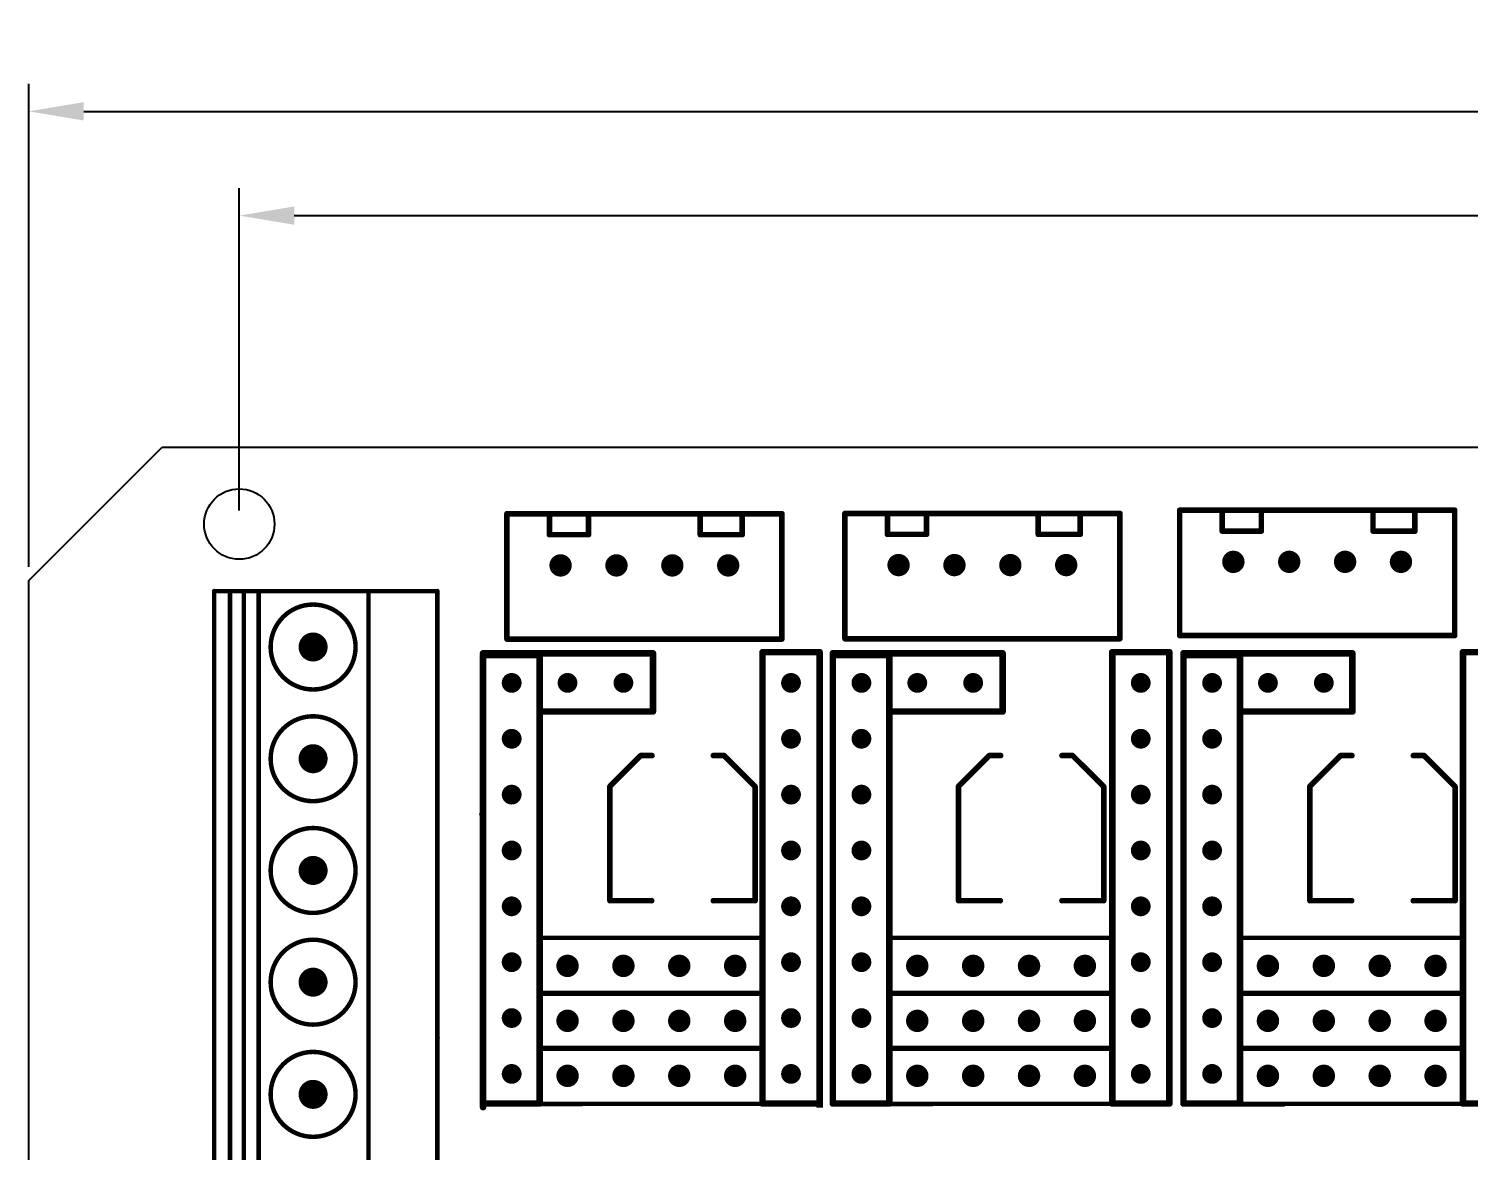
# Model space of a CAD drawing. Header units: millimetres. Extents: x 11 to 186, y 22 to 124.
# Drawn here: x 11.3 to 76.7, y 73.4 to 124.4 of the extents above; entities that cross this region are included whole.
import ezdxf

# ---------------------------------------------------------------- set-up
doc = ezdxf.new("R2010")
doc.units = ezdxf.units.MM
for name, color, linetype in [('KeepOutLayer', 6, 'Continuous'), ('PadHoleLayer', 156, 'Continuous'), ('TopOverlay', 2, 'Continuous')]:
    doc.layers.add(name, color=color, linetype=linetype)
doc.styles.get("Standard").update_dxf_attribs({"font": 'romans.shx'})
doc.dimstyles.new('ISO-25', dxfattribs={"dimtxt": 2.5, "dimasz": 2.5, "dimexe": 1.25, "dimexo": 0.625, "dimtad": 1, "dimtoh": 1, "dimtxsty": 'Standard', "dimcen": 2.5, "dimadec": 0, "dimazin": 0, "dimtfac": 1, "dimtmove": 0, "dimatfit": 3, "dimfxl": 1, "dimarcsym": 0})

# ---------------------------------------------------------------- blocks, each defined once
blk = doc.blocks.new('*D263')
at = {"color": 0, "lineweight": -2}
for p, q in [((20.85, 102.544), (20.85, 117.196)), ((163.124, 102.544), (163.124, 117.196)), ((23.35, 115.946), (160.624, 115.946))]:
    blk.add_line(p, q, dxfattribs=at)
at = {"color": 0}
for points in [[(23.35, 116.362), (23.35, 115.529), (20.85, 115.946)], [(160.624, 116.362), (160.624, 115.529), (163.124, 115.946)]]:
    blk.add_solid(points, dxfattribs=at)
at = {"layer": 'Defpoints', "color": 0}
for p in [(163.124, 115.946), (20.85, 101.919), (163.124, 101.919)]:
    blk.add_point(p, dxfattribs=at)
at = {"color": 0, "insert": (91.987, 118.059), "char_height": 2.5, "attachment_point": 5}
blk.add_mtext('142,27', dxfattribs=at)
blk = doc.blocks.new('*D266')
at = {"color": 0, "lineweight": -2}
for p, q in [((11.28, 99.974), (11.28, 121.937)), ((166.624, 106.044), (166.624, 121.937)), ((13.78, 120.687), (164.124, 120.687))]:
    blk.add_line(p, q, dxfattribs=at)
at = {"color": 0}
for points in [[(13.78, 121.104), (13.78, 120.27), (11.28, 120.687)], [(164.124, 121.104), (164.124, 120.27), (166.624, 120.687)]]:
    blk.add_solid(points, dxfattribs=at)
at = {"layer": 'Defpoints', "color": 0}
for p in [(166.624, 120.687), (166.624, 105.419), (11.28, 99.349)]:
    blk.add_point(p, dxfattribs=at)
at = {"color": 0, "insert": (88.952, 122.8), "char_height": 2.5, "attachment_point": 5}
blk.add_mtext('155,34', dxfattribs=at)

msp = doc.modelspace()

# ---------------------------------------------------------------- linework, layer by layer
at = {"layer": 'KeepOutLayer'}
for p, q in [((11.28, 99.349), (17.351, 105.419)), ((17.351, 105.419), (166.624, 105.419)), ((11.28, 35.044), (11.28, 99.349))]:
    msp.add_line(p, q, dxfattribs=at)
at = {"layer": 'KeepOutLayer', "color": 6}
msp.add_circle((20.85, 101.919), 1.6, dxfattribs=at)
at = {"layer": 'PadHoleLayer'}
for points, const_width in [([(35.204, 100.04, 1), (35.712, 100.04, 1)], 0.508), ([(37.744, 100.04, 1), (38.252, 100.04, 1)], 0.508), ([(40.284, 100.04, 1), (40.792, 100.04, 1)], 0.508), ([(42.824, 100.04, 1), (43.332, 100.04, 1)], 0.508), ([(50.571, 100.055, 1), (51.079, 100.055, 1)], 0.508), ([(53.111, 100.055, 1), (53.619, 100.055, 1)], 0.508), ([(55.651, 100.055, 1), (56.159, 100.055, 1)], 0.508), ([(58.191, 100.055, 1), (58.699, 100.055, 1)], 0.508), ([(65.791, 100.202, 1), (66.299, 100.202, 1)], 0.508), ([(68.331, 100.202, 1), (68.839, 100.202, 1)], 0.508), ([(70.871, 100.202, 1), (71.379, 100.202, 1)], 0.508), ([(73.411, 100.202, 1), (73.919, 100.202, 1)], 0.508), ([(24.206, 96.66, 1), (24.206, 96, 1)], 0.66), ([(33.234, 94.923, 1), (33.234, 94.473, 1)], 0.45), ([(35.774, 94.923, 1), (35.774, 94.473, 1)], 0.45), ([(38.314, 94.923, 1), (38.314, 94.473, 1)], 0.45), ([(45.934, 94.923, 1), (45.934, 94.473, 1)], 0.45), ([(49.135, 94.923, 1), (49.135, 94.473, 1)], 0.45), ([(51.675, 94.923, 1), (51.675, 94.473, 1)], 0.45), ([(54.215, 94.923, 1), (54.215, 94.473, 1)], 0.45), ([(61.835, 94.923, 1), (61.835, 94.473, 1)], 0.45), ([(65.078, 94.923, 1), (65.078, 94.473, 1)], 0.45), ([(67.618, 94.923, 1), (67.618, 94.473, 1)], 0.45), ([(70.158, 94.923, 1), (70.158, 94.473, 1)], 0.45), ([(33.234, 92.383, 1), (33.234, 91.933, 1)], 0.45), ([(45.934, 92.383, 1), (45.934, 91.933, 1)], 0.45), ([(49.135, 92.383, 1), (49.135, 91.933, 1)], 0.45), ([(61.835, 92.383, 1), (61.835, 91.933, 1)], 0.45), ([(65.078, 92.383, 1), (65.078, 91.933, 1)], 0.45), ([(24.206, 91.58, 1), (24.206, 90.92, 1)], 0.66), ([(33.234, 89.843, 1), (33.234, 89.393, 1)], 0.45), ([(45.934, 89.843, 1), (45.934, 89.393, 1)], 0.45), ([(49.135, 89.843, 1), (49.135, 89.393, 1)], 0.45), ([(61.835, 89.843, 1), (61.835, 89.393, 1)], 0.45), ([(65.078, 89.843, 1), (65.078, 89.393, 1)], 0.45), ([(33.234, 87.303, 1), (33.234, 86.853, 1)], 0.45), ([(45.934, 87.303, 1), (45.934, 86.853, 1)], 0.45), ([(49.135, 87.303, 1), (49.135, 86.853, 1)], 0.45), ([(61.835, 87.303, 1), (61.835, 86.853, 1)], 0.45), ([(65.078, 87.303, 1), (65.078, 86.853, 1)], 0.45), ([(24.206, 86.5, 1), (24.206, 85.84, 1)], 0.66), ([(33.234, 84.763, 1), (33.234, 84.313, 1)], 0.45), ([(45.934, 84.763, 1), (45.934, 84.313, 1)], 0.45), ([(49.135, 84.763, 1), (49.135, 84.313, 1)], 0.45), ([(61.835, 84.763, 1), (61.835, 84.313, 1)], 0.45), ([(65.078, 84.763, 1), (65.078, 84.313, 1)], 0.45), ([(33.234, 82.223, 1), (33.234, 81.773, 1)], 0.45), ([(36.029, 81.831, 1), (35.519, 81.831, 1)], 0.51), ([(38.569, 81.831, 1), (38.059, 81.831, 1)], 0.51), ([(41.109, 81.831, 1), (40.599, 81.831, 1)], 0.51), ([(43.649, 81.831, 1), (43.139, 81.831, 1)], 0.51), ([(45.934, 82.223, 1), (45.934, 81.773, 1)], 0.45), ([(49.135, 82.223, 1), (49.135, 81.773, 1)], 0.45), ([(51.93, 81.831, 1), (51.42, 81.831, 1)], 0.51), ([(54.47, 81.831, 1), (53.96, 81.831, 1)], 0.51), ([(57.01, 81.831, 1), (56.5, 81.831, 1)], 0.51), ([(59.55, 81.831, 1), (59.04, 81.831, 1)], 0.51), ([(61.835, 82.223, 1), (61.835, 81.773, 1)], 0.45), ([(65.078, 82.223, 1), (65.078, 81.773, 1)], 0.45), ([(67.873, 81.831, 1), (67.363, 81.831, 1)], 0.51), ([(70.413, 81.831, 1), (69.903, 81.831, 1)], 0.51), ([(72.953, 81.831, 1), (72.443, 81.831, 1)], 0.51), ([(75.493, 81.831, 1), (74.983, 81.831, 1)], 0.51), ([(24.206, 81.42, 1), (24.206, 80.76, 1)], 0.66), ([(33.234, 79.683, 1), (33.234, 79.233, 1)], 0.45), ([(36.029, 79.331, 1), (35.519, 79.331, 1)], 0.51), ([(38.569, 79.331, 1), (38.059, 79.331, 1)], 0.51), ([(41.109, 79.331, 1), (40.599, 79.331, 1)], 0.51), ([(43.649, 79.331, 1), (43.139, 79.331, 1)], 0.51), ([(45.934, 79.683, 1), (45.934, 79.233, 1)], 0.45), ([(49.135, 79.683, 1), (49.135, 79.233, 1)], 0.45), ([(51.93, 79.331, 1), (51.42, 79.331, 1)], 0.51), ([(54.47, 79.331, 1), (53.96, 79.331, 1)], 0.51), ([(57.01, 79.331, 1), (56.5, 79.331, 1)], 0.51), ([(59.55, 79.331, 1), (59.04, 79.331, 1)], 0.51), ([(61.835, 79.683, 1), (61.835, 79.233, 1)], 0.45), ([(65.078, 79.683, 1), (65.078, 79.233, 1)], 0.45), ([(67.873, 79.331, 1), (67.363, 79.331, 1)], 0.51), ([(70.413, 79.331, 1), (69.903, 79.331, 1)], 0.51), ([(72.953, 79.331, 1), (72.443, 79.331, 1)], 0.51), ([(75.493, 79.331, 1), (74.983, 79.331, 1)], 0.51), ([(33.234, 77.143, 1), (33.234, 76.693, 1)], 0.45), ([(36.029, 76.831, 1), (35.519, 76.831, 1)], 0.51), ([(38.569, 76.831, 1), (38.059, 76.831, 1)], 0.51), ([(41.109, 76.831, 1), (40.599, 76.831, 1)], 0.51), ([(43.649, 76.831, 1), (43.139, 76.831, 1)], 0.51), ([(45.934, 77.143, 1), (45.934, 76.693, 1)], 0.45), ([(49.135, 77.143, 1), (49.135, 76.693, 1)], 0.45), ([(51.93, 76.831, 1), (51.42, 76.831, 1)], 0.51), ([(54.47, 76.831, 1), (53.96, 76.831, 1)], 0.51), ([(57.01, 76.831, 1), (56.5, 76.831, 1)], 0.51), ([(59.55, 76.831, 1), (59.04, 76.831, 1)], 0.51), ([(61.835, 77.143, 1), (61.835, 76.693, 1)], 0.45), ([(65.078, 77.143, 1), (65.078, 76.693, 1)], 0.45), ([(67.873, 76.831, 1), (67.363, 76.831, 1)], 0.51), ([(70.413, 76.831, 1), (69.903, 76.831, 1)], 0.51), ([(72.953, 76.831, 1), (72.443, 76.831, 1)], 0.51), ([(75.493, 76.831, 1), (74.983, 76.831, 1)], 0.51), ([(24.206, 76.319, 1), (24.206, 75.658, 1)], 0.66)]:
    msp.add_lwpolyline(points, format="xyb", close=True, dxfattribs=dict(at, const_width=const_width))
at = {"layer": 'TopOverlay'}
for points, const_width in [([(33.018, 96.69), (33.018, 102.39)], 0.254), ([(33.018, 102.39), (45.518, 102.39)], 0.254), ([(34.95, 101.437), (34.95, 102.39)], 0.254), ([(36.728, 101.437), (36.728, 102.326)], 0.254), ([(41.808, 101.437), (41.808, 102.326)], 0.254), ([(43.713, 101.437), (43.713, 102.39)], 0.254), ([(45.518, 96.69), (45.518, 102.39)], 0.254), ([(48.385, 102.405), (60.885, 102.405)], 0.254), ([(48.385, 96.705), (48.385, 102.405)], 0.254), ([(50.317, 101.452), (50.317, 102.405)], 0.254), ([(52.095, 101.452), (52.095, 102.341)], 0.254), ([(57.175, 101.452), (57.175, 102.341)], 0.254), ([(59.08, 101.452), (59.08, 102.405)], 0.254), ([(60.885, 96.705), (60.885, 102.405)], 0.254), ([(63.605, 96.852), (63.605, 102.552)], 0.254), ([(63.605, 102.552), (76.105, 102.552)], 0.254), ([(65.537, 101.599), (65.537, 102.552)], 0.254), ([(67.315, 101.599), (67.315, 102.488)], 0.254), ([(72.395, 101.599), (72.395, 102.488)], 0.254), ([(74.3, 101.599), (74.3, 102.552)], 0.254), ([(76.105, 96.852), (76.105, 102.552)], 0.254), ([(34.95, 101.437), (36.728, 101.437)], 0.254), ([(41.808, 101.437), (43.713, 101.437)], 0.254), ([(50.317, 101.452), (52.095, 101.452)], 0.254), ([(57.175, 101.452), (59.08, 101.452)], 0.254), ([(65.537, 101.599), (67.315, 101.599)], 0.254), ([(72.395, 101.599), (74.3, 101.599)], 0.254), ([(19.706, 58.209), (19.706, 98.87)], 0.203), ([(19.706, 98.87), (20.854, 98.87)], 0.203), ([(20.431, 58.209), (20.431, 98.87)], 0.203), ([(20.879, 98.87), (21.733, 98.87)], 0.203), ([(21.053, 58.209), (21.053, 98.87)], 0.203), ([(21.733, 98.87), (26.721, 98.87)], 0.203), ([(21.733, 58.209), (21.733, 98.87)], 0.203), ([(26.721, 98.87), (29.856, 98.87)], 0.203), ([(26.721, 58.209), (26.721, 98.87)], 0.203), ([(29.856, 37.896), (29.856, 98.87)], 0.203), ([(63.605, 96.852), (66.363, 96.852)], 0.254), ([(66.363, 96.852), (73.361, 96.852)], 0.254), ([(73.361, 96.852), (76.105, 96.852)], 0.254), ([(33.018, 96.69), (35.776, 96.69)], 0.254), ([(35.776, 96.69), (42.773, 96.69)], 0.254), ([(42.773, 96.69), (45.518, 96.69)], 0.254), ([(44.639, 75.572), (44.639, 96.095)], 0.3), ([(44.639, 96.095), (47.234, 96.095)], 0.3), ([(47.234, 75.387), (47.234, 96.095)], 0.3), ([(48.385, 96.705), (51.143, 96.705)], 0.254), ([(51.143, 96.705), (58.14, 96.705)], 0.254), ([(58.14, 96.705), (60.885, 96.705)], 0.254), ([(60.539, 96.095), (63.135, 96.095)], 0.3), ([(60.539, 75.572), (60.539, 96.095)], 0.3), ([(63.135, 75.572), (63.135, 96.095)], 0.3), ([(76.482, 96.095), (79.078, 96.095)], 0.3), ([(76.482, 75.572), (76.482, 96.095)], 0.3), ([(31.934, 96.044), (39.655, 96.044)], 0.3), ([(31.934, 75.407), (31.934, 95.968)], 0.3), ([(31.934, 95.968), (34.504, 95.968)], 0.3), ([(34.504, 75.572), (34.504, 95.968)], 0.3), ([(39.655, 93.398), (39.655, 96.044)], 0.3), ([(47.835, 96.044), (55.555, 96.044)], 0.3), ([(47.835, 75.572), (47.835, 95.968)], 0.3), ([(47.835, 95.968), (50.405, 95.968)], 0.3), ([(50.405, 75.572), (50.405, 95.968)], 0.3), ([(55.555, 93.398), (55.555, 96.044)], 0.3), ([(63.778, 96.044), (71.456, 96.044)], 0.3), ([(63.778, 75.572), (63.778, 95.968)], 0.3), ([(63.778, 95.968), (66.348, 95.968)], 0.3), ([(66.348, 75.572), (66.348, 95.968)], 0.3), ([(71.456, 93.398), (71.456, 96.044)], 0.3), ([(34.631, 93.398), (39.655, 93.398)], 0.3), ([(50.532, 93.398), (55.555, 93.398)], 0.3), ([(66.475, 93.398), (71.456, 93.398)], 0.3), ([(37.701, 89.994), (39.101, 91.394)], 0.254), ([(39.115, 91.394), (39.615, 91.394)], 0.254), ([(42.401, 91.394), (42.887, 91.394)], 0.254), ([(42.887, 91.394), (44.301, 89.98)], 0.254), ([(53.551, 89.994), (54.951, 91.394)], 0.254), ([(54.965, 91.394), (55.465, 91.394)], 0.254), ([(58.251, 91.394), (58.736, 91.394)], 0.254), ([(58.736, 91.394), (60.151, 89.98)], 0.254), ([(69.525, 89.994), (70.925, 91.394)], 0.254), ([(70.939, 91.394), (71.439, 91.394)], 0.254), ([(74.225, 91.394), (74.711, 91.394)], 0.254), ([(74.711, 91.394), (76.125, 89.98)], 0.254), ([(37.701, 84.794), (37.701, 89.994)], 0.254), ([(44.301, 84.794), (44.301, 89.98)], 0.254), ([(53.551, 84.794), (53.551, 89.994)], 0.254), ([(60.151, 84.794), (60.151, 89.98)], 0.254), ([(69.525, 84.794), (69.525, 89.994)], 0.254), ([(76.125, 84.794), (76.125, 89.98)], 0.254), ([(37.701, 84.794), (39.601, 84.794)], 0.254), ([(42.401, 84.794), (44.301, 84.794)], 0.254), ([(53.551, 84.794), (55.451, 84.794)], 0.254), ([(58.251, 84.794), (60.151, 84.794)], 0.254), ([(69.525, 84.794), (71.425, 84.794)], 0.254), ([(74.225, 84.794), (76.125, 84.794)], 0.254), ([(34.504, 83.101), (44.664, 83.101)], 0.2), ([(34.504, 80.561), (34.504, 83.101)], 0.2), ([(44.664, 80.561), (44.664, 83.101)], 0.2), ([(50.405, 80.561), (50.405, 83.101)], 0.2), ([(50.405, 83.101), (60.565, 83.101)], 0.2), ([(60.565, 80.561), (60.565, 83.101)], 0.2), ([(66.348, 83.101), (76.508, 83.101)], 0.2), ([(66.348, 80.561), (66.348, 83.101)], 0.2), ([(76.508, 80.561), (76.508, 83.101)], 0.2), ([(34.504, 80.601), (44.664, 80.601)], 0.2), ([(34.504, 78.061), (34.504, 80.601)], 0.2), ([(34.504, 80.561), (44.664, 80.561)], 0.2), ([(44.664, 80.601), (44.664, 78.061)], 0.2), ([(50.405, 78.061), (50.405, 80.601)], 0.2), ([(50.405, 80.601), (60.565, 80.601)], 0.2), ([(50.405, 80.561), (60.565, 80.561)], 0.2), ([(60.565, 78.061), (60.565, 80.601)], 0.2), ([(66.348, 80.601), (76.508, 80.601)], 0.2), ([(66.348, 78.061), (66.348, 80.601)], 0.2), ([(66.348, 80.561), (76.508, 80.561)], 0.2), ([(76.508, 78.061), (76.508, 80.601)], 0.2), ([(34.504, 78.101), (44.664, 78.101)], 0.2), ([(34.504, 75.561), (34.504, 78.101)], 0.2), ([(34.504, 78.061), (44.664, 78.061)], 0.2), ([(44.664, 75.561), (44.664, 78.101)], 0.2), ([(50.405, 75.561), (50.405, 78.101)], 0.2), ([(50.405, 78.101), (60.565, 78.101)], 0.2), ([(50.405, 78.061), (60.565, 78.061)], 0.2), ([(60.565, 75.561), (60.565, 78.101)], 0.2), ([(66.348, 78.101), (76.508, 78.101)], 0.2), ([(66.348, 75.561), (66.348, 78.101)], 0.2), ([(66.348, 78.061), (76.508, 78.061)], 0.2), ([(76.508, 75.561), (76.508, 78.101)], 0.2), ([(31.934, 75.572), (34.504, 75.572)], 0.3), ([(34.504, 75.561), (44.664, 75.561)], 0.2), ([(34.504, 75.506), (36.434, 75.506)], 0.127), ([(44.634, 75.572), (47.234, 75.572)], 0.3), ([(47.835, 75.572), (50.405, 75.572)], 0.3), ([(50.405, 75.561), (60.565, 75.561)], 0.2), ([(50.422, 75.506), (52.352, 75.506)], 0.127), ([(60.535, 75.572), (63.105, 75.572)], 0.3), ([(63.778, 75.572), (66.348, 75.572)], 0.3), ([(66.348, 75.561), (76.508, 75.561)], 0.2), ([(66.414, 75.486), (68.344, 75.486)], 0.127), ([(76.478, 75.572), (79.048, 75.572)], 0.3)]:
    msp.add_lwpolyline(points, dxfattribs=dict(at, const_width=const_width))
for points, const_width in [([(32.955, 102.39, 1), (33.082, 102.39, 1)], 0.127), ([(32.955, 102.39, 1), (33.082, 102.39, 1)], 0.127), ([(34.887, 102.39, 1), (35.014, 102.39, 1)], 0.127), ([(36.665, 102.326, 1), (36.792, 102.326, 1)], 0.127), ([(41.745, 102.326, 1), (41.872, 102.326, 1)], 0.127), ([(43.65, 102.39, 1), (43.777, 102.39, 1)], 0.127), ([(45.455, 102.39, 1), (45.582, 102.39, 1)], 0.127), ([(45.455, 102.39, 1), (45.582, 102.39, 1)], 0.127), ([(48.322, 102.405, 1), (48.449, 102.405, 1)], 0.127), ([(48.322, 102.405, 1), (48.449, 102.405, 1)], 0.127), ([(50.254, 102.405, 1), (50.381, 102.405, 1)], 0.127), ([(52.032, 102.341, 1), (52.159, 102.341, 1)], 0.127), ([(57.112, 102.341, 1), (57.239, 102.341, 1)], 0.127), ([(59.017, 102.405, 1), (59.144, 102.405, 1)], 0.127), ([(60.822, 102.405, 1), (60.949, 102.405, 1)], 0.127), ([(60.822, 102.405, 1), (60.949, 102.405, 1)], 0.127), ([(63.542, 102.552, 1), (63.669, 102.552, 1)], 0.127), ([(63.542, 102.552, 1), (63.669, 102.552, 1)], 0.127), ([(65.474, 102.552, 1), (65.601, 102.552, 1)], 0.127), ([(67.252, 102.488, 1), (67.379, 102.488, 1)], 0.127), ([(72.332, 102.488, 1), (72.459, 102.488, 1)], 0.127), ([(74.237, 102.552, 1), (74.364, 102.552, 1)], 0.127), ([(76.042, 102.552, 1), (76.169, 102.552, 1)], 0.127), ([(76.042, 102.552, 1), (76.169, 102.552, 1)], 0.127), ([(34.887, 101.437, 1), (35.014, 101.437, 1)], 0.127), ([(34.887, 101.437, 1), (35.014, 101.437, 1)], 0.127), ([(36.665, 101.437, 1), (36.792, 101.437, 1)], 0.127), ([(36.665, 101.437, 1), (36.792, 101.437, 1)], 0.127), ([(41.745, 101.437, 1), (41.872, 101.437, 1)], 0.127), ([(41.745, 101.437, 1), (41.872, 101.437, 1)], 0.127), ([(43.65, 101.437, 1), (43.777, 101.437, 1)], 0.127), ([(43.65, 101.437, 1), (43.777, 101.437, 1)], 0.127), ([(50.254, 101.452, 1), (50.381, 101.452, 1)], 0.127), ([(50.254, 101.452, 1), (50.381, 101.452, 1)], 0.127), ([(52.032, 101.452, 1), (52.159, 101.452, 1)], 0.127), ([(52.032, 101.452, 1), (52.159, 101.452, 1)], 0.127), ([(57.112, 101.452, 1), (57.239, 101.452, 1)], 0.127), ([(57.112, 101.452, 1), (57.239, 101.452, 1)], 0.127), ([(59.017, 101.452, 1), (59.144, 101.452, 1)], 0.127), ([(59.017, 101.452, 1), (59.144, 101.452, 1)], 0.127), ([(65.474, 101.599, 1), (65.601, 101.599, 1)], 0.127), ([(65.474, 101.599, 1), (65.601, 101.599, 1)], 0.127), ([(67.252, 101.599, 1), (67.379, 101.599, 1)], 0.127), ([(67.252, 101.599, 1), (67.379, 101.599, 1)], 0.127), ([(72.332, 101.599, 1), (72.459, 101.599, 1)], 0.127), ([(72.332, 101.599, 1), (72.459, 101.599, 1)], 0.127), ([(74.237, 101.599, 1), (74.364, 101.599, 1)], 0.127), ([(74.237, 101.599, 1), (74.364, 101.599, 1)], 0.127), ([(19.706, 98.921, 1), (19.706, 98.819, 1)], 0.102), ([(19.706, 98.921, 1), (19.706, 98.819, 1)], 0.102), ([(20.431, 98.921, 1), (20.431, 98.819, 1)], 0.102), ([(20.854, 98.921, 1), (20.854, 98.819, 1)], 0.102), ([(20.879, 98.921, 1), (20.879, 98.819, 1)], 0.102), ([(21.053, 98.921, 1), (21.053, 98.819, 1)], 0.102), ([(21.733, 98.921, 1), (21.733, 98.819, 1)], 0.102), ([(21.733, 98.921, 1), (21.733, 98.819, 1)], 0.102), ([(21.733, 98.921, 1), (21.733, 98.819, 1)], 0.102), ([(26.721, 98.921, 1), (26.721, 98.819, 1)], 0.102), ([(26.721, 98.921, 1), (26.721, 98.819, 1)], 0.102), ([(26.721, 98.921, 1), (26.721, 98.819, 1)], 0.102), ([(29.856, 98.921, 1), (29.856, 98.819, 1)], 0.102), ([(29.856, 98.921, 1), (29.856, 98.819, 1)], 0.102), ([(24.206, 94.399, 1), (24.206, 98.26, 1)], 0.203), ([(24.206, 98.311, 1), (24.206, 98.209, 1)], 0.102), ([(63.542, 96.852, 1), (63.669, 96.852, 1)], 0.127), ([(63.542, 96.852, 1), (63.669, 96.852, 1)], 0.127), ([(66.299, 96.852, 1), (66.426, 96.852, 1)], 0.127), ([(66.299, 96.852, 1), (66.426, 96.852, 1)], 0.127), ([(73.297, 96.852, 1), (73.424, 96.852, 1)], 0.127), ([(73.297, 96.852, 1), (73.424, 96.852, 1)], 0.127), ([(76.042, 96.852, 1), (76.169, 96.852, 1)], 0.127), ([(76.042, 96.852, 1), (76.169, 96.852, 1)], 0.127), ([(32.955, 96.69, 1), (33.082, 96.69, 1)], 0.127), ([(32.955, 96.69, 1), (33.082, 96.69, 1)], 0.127), ([(35.712, 96.69, 1), (35.839, 96.69, 1)], 0.127), ([(35.712, 96.69, 1), (35.839, 96.69, 1)], 0.127), ([(42.71, 96.69, 1), (42.837, 96.69, 1)], 0.127), ([(42.71, 96.69, 1), (42.837, 96.69, 1)], 0.127), ([(44.639, 96.17, 1), (44.639, 96.02, 1)], 0.15), ([(44.639, 96.17, 1), (44.639, 96.02, 1)], 0.15), ([(45.455, 96.69, 1), (45.582, 96.69, 1)], 0.127), ([(45.455, 96.69, 1), (45.582, 96.69, 1)], 0.127), ([(47.234, 96.17, 1), (47.234, 96.02, 1)], 0.15), ([(47.234, 96.17, 1), (47.234, 96.02, 1)], 0.15), ([(48.322, 96.705, 1), (48.449, 96.705, 1)], 0.127), ([(48.322, 96.705, 1), (48.449, 96.705, 1)], 0.127), ([(51.079, 96.705, 1), (51.206, 96.705, 1)], 0.127), ([(51.079, 96.705, 1), (51.206, 96.705, 1)], 0.127), ([(58.077, 96.705, 1), (58.204, 96.705, 1)], 0.127), ([(58.077, 96.705, 1), (58.204, 96.705, 1)], 0.127), ([(60.539, 96.17, 1), (60.539, 96.02, 1)], 0.15), ([(60.539, 96.17, 1), (60.539, 96.02, 1)], 0.15), ([(60.822, 96.705, 1), (60.949, 96.705, 1)], 0.127), ([(60.822, 96.705, 1), (60.949, 96.705, 1)], 0.127), ([(63.135, 96.17, 1), (63.135, 96.02, 1)], 0.15), ([(63.135, 96.17, 1), (63.135, 96.02, 1)], 0.15), ([(76.482, 96.17, 1), (76.482, 96.02, 1)], 0.15), ([(76.482, 96.17, 1), (76.482, 96.02, 1)], 0.15), ([(31.934, 96.119, 1), (31.934, 95.969, 1)], 0.15), ([(31.934, 96.043, 1), (31.934, 95.893, 1)], 0.15), ([(31.934, 96.043, 1), (31.934, 95.893, 1)], 0.15), ([(34.504, 96.043, 1), (34.504, 95.893, 1)], 0.15), ([(34.504, 96.043, 1), (34.504, 95.893, 1)], 0.15), ([(39.655, 96.119, 1), (39.655, 95.969, 1)], 0.15), ([(39.655, 96.119, 1), (39.655, 95.969, 1)], 0.15), ([(47.835, 96.119, 1), (47.835, 95.969, 1)], 0.15), ([(47.835, 96.043, 1), (47.835, 95.893, 1)], 0.15), ([(47.835, 96.043, 1), (47.835, 95.893, 1)], 0.15), ([(50.405, 96.043, 1), (50.405, 95.893, 1)], 0.15), ([(50.405, 96.043, 1), (50.405, 95.893, 1)], 0.15), ([(55.555, 96.119, 1), (55.555, 95.969, 1)], 0.15), ([(55.555, 96.119, 1), (55.555, 95.969, 1)], 0.15), ([(63.778, 96.119, 1), (63.778, 95.969, 1)], 0.15), ([(63.778, 96.043, 1), (63.778, 95.893, 1)], 0.15), ([(63.778, 96.043, 1), (63.778, 95.893, 1)], 0.15), ([(66.348, 96.043, 1), (66.348, 95.893, 1)], 0.15), ([(66.348, 96.043, 1), (66.348, 95.893, 1)], 0.15), ([(71.456, 96.119, 1), (71.456, 95.969, 1)], 0.15), ([(71.456, 96.119, 1), (71.456, 95.969, 1)], 0.15), ([(24.206, 94.45, 1), (24.206, 94.349, 1)], 0.102), ([(24.206, 89.319, 1), (24.206, 93.18, 1)], 0.203), ([(24.206, 93.231, 1), (24.206, 93.129, 1)], 0.102), ([(34.631, 93.473, 1), (34.631, 93.323, 1)], 0.15), ([(39.655, 93.473, 1), (39.655, 93.323, 1)], 0.15), ([(39.655, 93.473, 1), (39.655, 93.323, 1)], 0.15), ([(50.532, 93.473, 1), (50.532, 93.323, 1)], 0.15), ([(55.555, 93.473, 1), (55.555, 93.323, 1)], 0.15), ([(55.555, 93.473, 1), (55.555, 93.323, 1)], 0.15), ([(66.475, 93.473, 1), (66.475, 93.323, 1)], 0.15), ([(71.456, 93.473, 1), (71.456, 93.323, 1)], 0.15), ([(71.456, 93.473, 1), (71.456, 93.323, 1)], 0.15), ([(39.101, 91.33, 1), (39.101, 91.457, 1)], 0.127), ([(39.115, 91.33, 1), (39.115, 91.457, 1)], 0.127), ([(39.615, 91.33, 1), (39.615, 91.457, 1)], 0.127), ([(42.401, 91.33, 1), (42.401, 91.457, 1)], 0.127), ([(42.887, 91.33, 1), (42.887, 91.457, 1)], 0.127), ([(42.887, 91.33, 1), (42.887, 91.457, 1)], 0.127), ([(54.951, 91.33, 1), (54.951, 91.457, 1)], 0.127), ([(54.965, 91.33, 1), (54.965, 91.457, 1)], 0.127), ([(55.465, 91.33, 1), (55.465, 91.457, 1)], 0.127), ([(58.251, 91.33, 1), (58.251, 91.457, 1)], 0.127), ([(58.736, 91.33, 1), (58.736, 91.457, 1)], 0.127), ([(58.736, 91.33, 1), (58.736, 91.457, 1)], 0.127), ([(70.925, 91.33, 1), (70.925, 91.457, 1)], 0.127), ([(70.939, 91.33, 1), (70.939, 91.457, 1)], 0.127), ([(71.439, 91.33, 1), (71.439, 91.457, 1)], 0.127), ([(74.225, 91.33, 1), (74.225, 91.457, 1)], 0.127), ([(74.711, 91.33, 1), (74.711, 91.457, 1)], 0.127), ([(74.711, 91.33, 1), (74.711, 91.457, 1)], 0.127), ([(37.701, 89.93, 1), (37.701, 90.057, 1)], 0.127), ([(37.701, 89.93, 1), (37.701, 90.057, 1)], 0.127), ([(44.301, 89.916, 1), (44.301, 90.043, 1)], 0.127), ([(44.301, 89.916, 1), (44.301, 90.043, 1)], 0.127), ([(53.551, 89.93, 1), (53.551, 90.057, 1)], 0.127), ([(53.551, 89.93, 1), (53.551, 90.057, 1)], 0.127), ([(60.151, 89.916, 1), (60.151, 90.043, 1)], 0.127), ([(60.151, 89.916, 1), (60.151, 90.043, 1)], 0.127), ([(69.525, 89.93, 1), (69.525, 90.057, 1)], 0.127), ([(69.525, 89.93, 1), (69.525, 90.057, 1)], 0.127), ([(76.125, 89.916, 1), (76.125, 90.043, 1)], 0.127), ([(76.125, 89.916, 1), (76.125, 90.043, 1)], 0.127), ([(24.206, 89.37, 1), (24.206, 89.269, 1)], 0.102), ([(24.206, 84.239, 1), (24.206, 88.1, 1)], 0.203), ([(24.206, 88.151, 1), (24.206, 88.049, 1)], 0.102), ([(37.701, 84.73, 1), (37.701, 84.857, 1)], 0.127), ([(37.701, 84.73, 1), (37.701, 84.857, 1)], 0.127), ([(39.601, 84.73, 1), (39.601, 84.857, 1)], 0.127), ([(42.401, 84.73, 1), (42.401, 84.857, 1)], 0.127), ([(44.301, 84.73, 1), (44.301, 84.857, 1)], 0.127), ([(44.301, 84.73, 1), (44.301, 84.857, 1)], 0.127), ([(53.551, 84.73, 1), (53.551, 84.857, 1)], 0.127), ([(53.551, 84.73, 1), (53.551, 84.857, 1)], 0.127), ([(55.451, 84.73, 1), (55.451, 84.857, 1)], 0.127), ([(58.251, 84.73, 1), (58.251, 84.857, 1)], 0.127), ([(60.151, 84.73, 1), (60.151, 84.857, 1)], 0.127), ([(60.151, 84.73, 1), (60.151, 84.857, 1)], 0.127), ([(69.525, 84.73, 1), (69.525, 84.857, 1)], 0.127), ([(69.525, 84.73, 1), (69.525, 84.857, 1)], 0.127), ([(71.425, 84.73, 1), (71.425, 84.857, 1)], 0.127), ([(74.225, 84.73, 1), (74.225, 84.857, 1)], 0.127), ([(76.125, 84.73, 1), (76.125, 84.857, 1)], 0.127), ([(76.125, 84.73, 1), (76.125, 84.857, 1)], 0.127), ([(24.206, 84.29, 1), (24.206, 84.189, 1)], 0.102), ([(24.206, 79.159, 1), (24.206, 83.02, 1)], 0.203), ([(24.206, 83.071, 1), (24.206, 82.969, 1)], 0.102), ([(34.554, 83.101, 1), (34.454, 83.101, 1)], 0.1), ([(34.554, 83.101, 1), (34.454, 83.101, 1)], 0.1), ([(44.714, 83.101, 1), (44.614, 83.101, 1)], 0.1), ([(44.714, 83.101, 1), (44.614, 83.101, 1)], 0.1), ([(50.455, 83.101, 1), (50.355, 83.101, 1)], 0.1), ([(50.455, 83.101, 1), (50.355, 83.101, 1)], 0.1), ([(60.615, 83.101, 1), (60.515, 83.101, 1)], 0.1), ([(60.615, 83.101, 1), (60.515, 83.101, 1)], 0.1), ([(66.398, 83.101, 1), (66.298, 83.101, 1)], 0.1), ([(66.398, 83.101, 1), (66.298, 83.101, 1)], 0.1), ([(76.558, 83.101, 1), (76.458, 83.101, 1)], 0.1), ([(76.558, 83.101, 1), (76.458, 83.101, 1)], 0.1), ([(34.554, 80.601, 1), (34.454, 80.601, 1)], 0.1), ([(34.554, 80.601, 1), (34.454, 80.601, 1)], 0.1), ([(34.554, 80.561, 1), (34.454, 80.561, 1)], 0.1), ([(34.554, 80.561, 1), (34.454, 80.561, 1)], 0.1), ([(44.714, 80.601, 1), (44.614, 80.601, 1)], 0.1), ([(44.714, 80.601, 1), (44.614, 80.601, 1)], 0.1), ([(44.714, 80.561, 1), (44.614, 80.561, 1)], 0.1), ([(44.714, 80.561, 1), (44.614, 80.561, 1)], 0.1), ([(50.455, 80.601, 1), (50.355, 80.601, 1)], 0.1), ([(50.455, 80.601, 1), (50.355, 80.601, 1)], 0.1), ([(50.455, 80.561, 1), (50.355, 80.561, 1)], 0.1), ([(50.455, 80.561, 1), (50.355, 80.561, 1)], 0.1), ([(60.615, 80.601, 1), (60.515, 80.601, 1)], 0.1), ([(60.615, 80.601, 1), (60.515, 80.601, 1)], 0.1), ([(60.615, 80.561, 1), (60.515, 80.561, 1)], 0.1), ([(60.615, 80.561, 1), (60.515, 80.561, 1)], 0.1), ([(66.398, 80.601, 1), (66.298, 80.601, 1)], 0.1), ([(66.398, 80.601, 1), (66.298, 80.601, 1)], 0.1), ([(66.398, 80.561, 1), (66.298, 80.561, 1)], 0.1), ([(66.398, 80.561, 1), (66.298, 80.561, 1)], 0.1), ([(76.558, 80.601, 1), (76.458, 80.601, 1)], 0.1), ([(76.558, 80.601, 1), (76.458, 80.601, 1)], 0.1), ([(76.558, 80.561, 1), (76.458, 80.561, 1)], 0.1), ([(76.558, 80.561, 1), (76.458, 80.561, 1)], 0.1), ([(24.206, 79.21, 1), (24.206, 79.109, 1)], 0.102), ([(24.206, 74.058, 1), (24.206, 77.919, 1)], 0.203), ([(24.206, 77.97, 1), (24.206, 77.868, 1)], 0.102), ([(34.554, 78.101, 1), (34.454, 78.101, 1)], 0.1), ([(34.554, 78.101, 1), (34.454, 78.101, 1)], 0.1), ([(34.554, 78.061, 1), (34.454, 78.061, 1)], 0.1), ([(34.554, 78.061, 1), (34.454, 78.061, 1)], 0.1), ([(44.714, 78.101, 1), (44.614, 78.101, 1)], 0.1), ([(44.714, 78.101, 1), (44.614, 78.101, 1)], 0.1), ([(44.714, 78.061, 1), (44.614, 78.061, 1)], 0.1), ([(44.714, 78.061, 1), (44.614, 78.061, 1)], 0.1), ([(50.455, 78.101, 1), (50.355, 78.101, 1)], 0.1), ([(50.455, 78.101, 1), (50.355, 78.101, 1)], 0.1), ([(50.455, 78.061, 1), (50.355, 78.061, 1)], 0.1), ([(50.455, 78.061, 1), (50.355, 78.061, 1)], 0.1), ([(60.615, 78.101, 1), (60.515, 78.101, 1)], 0.1), ([(60.615, 78.101, 1), (60.515, 78.101, 1)], 0.1), ([(60.615, 78.061, 1), (60.515, 78.061, 1)], 0.1), ([(60.615, 78.061, 1), (60.515, 78.061, 1)], 0.1), ([(66.398, 78.101, 1), (66.298, 78.101, 1)], 0.1), ([(66.398, 78.101, 1), (66.298, 78.101, 1)], 0.1), ([(66.398, 78.061, 1), (66.298, 78.061, 1)], 0.1), ([(66.398, 78.061, 1), (66.298, 78.061, 1)], 0.1), ([(76.558, 78.101, 1), (76.458, 78.101, 1)], 0.1), ([(76.558, 78.101, 1), (76.458, 78.101, 1)], 0.1), ([(76.558, 78.061, 1), (76.458, 78.061, 1)], 0.1), ([(76.558, 78.061, 1), (76.458, 78.061, 1)], 0.1), ([(31.934, 75.647, 1), (31.934, 75.497, 1)], 0.15), ([(31.934, 75.482, 1), (31.934, 75.332, 1)], 0.15), ([(34.504, 75.647, 1), (34.504, 75.497, 1)], 0.15), ([(34.504, 75.647, 1), (34.504, 75.497, 1)], 0.15), ([(34.554, 75.561, 1), (34.454, 75.561, 1)], 0.1), ([(34.554, 75.561, 1), (34.454, 75.561, 1)], 0.1), ([(34.472, 75.506, 1), (34.535, 75.506, 1)], 0.0635), ([(34.472, 75.506, 1), (34.535, 75.506, 1)], 0.0635), ([(36.402, 75.506, 1), (36.466, 75.506, 1)], 0.0635), ([(36.402, 75.506, 1), (36.466, 75.506, 1)], 0.0635), ([(44.634, 75.647, 1), (44.634, 75.497, 1)], 0.15), ([(44.639, 75.647, 1), (44.639, 75.497, 1)], 0.15), ([(44.714, 75.561, 1), (44.614, 75.561, 1)], 0.1), ([(44.714, 75.561, 1), (44.614, 75.561, 1)], 0.1), ([(47.234, 75.647, 1), (47.234, 75.497, 1)], 0.15), ([(47.835, 75.647, 1), (47.835, 75.497, 1)], 0.15), ([(47.835, 75.647, 1), (47.835, 75.497, 1)], 0.15), ([(50.405, 75.647, 1), (50.405, 75.497, 1)], 0.15), ([(50.405, 75.647, 1), (50.405, 75.497, 1)], 0.15), ([(50.455, 75.561, 1), (50.355, 75.561, 1)], 0.1), ([(50.455, 75.561, 1), (50.355, 75.561, 1)], 0.1), ([(50.39, 75.506, 1), (50.453, 75.506, 1)], 0.0635), ([(50.39, 75.506, 1), (50.453, 75.506, 1)], 0.0635), ([(52.32, 75.506, 1), (52.384, 75.506, 1)], 0.0635), ([(52.32, 75.506, 1), (52.384, 75.506, 1)], 0.0635), ([(60.535, 75.647, 1), (60.535, 75.497, 1)], 0.15), ([(60.539, 75.647, 1), (60.539, 75.497, 1)], 0.15), ([(60.615, 75.561, 1), (60.515, 75.561, 1)], 0.1), ([(60.615, 75.561, 1), (60.515, 75.561, 1)], 0.1), ([(63.105, 75.647, 1), (63.105, 75.497, 1)], 0.15), ([(63.135, 75.647, 1), (63.135, 75.497, 1)], 0.15), ([(63.778, 75.647, 1), (63.778, 75.497, 1)], 0.15), ([(63.778, 75.647, 1), (63.778, 75.497, 1)], 0.15), ([(66.348, 75.647, 1), (66.348, 75.497, 1)], 0.15), ([(66.348, 75.647, 1), (66.348, 75.497, 1)], 0.15), ([(66.398, 75.561, 1), (66.298, 75.561, 1)], 0.1), ([(66.398, 75.561, 1), (66.298, 75.561, 1)], 0.1), ([(66.382, 75.486, 1), (66.445, 75.486, 1)], 0.0635), ([(66.382, 75.486, 1), (66.445, 75.486, 1)], 0.0635), ([(68.312, 75.486, 1), (68.376, 75.486, 1)], 0.0635), ([(68.312, 75.486, 1), (68.376, 75.486, 1)], 0.0635), ([(76.478, 75.647, 1), (76.478, 75.497, 1)], 0.15), ([(76.482, 75.647, 1), (76.482, 75.497, 1)], 0.15), ([(76.558, 75.561, 1), (76.458, 75.561, 1)], 0.1), ([(76.558, 75.561, 1), (76.458, 75.561, 1)], 0.1), ([(24.206, 74.109, 1), (24.206, 74.007, 1)], 0.102)]:
    msp.add_lwpolyline(points, format="xyb", close=True, dxfattribs=dict(at, const_width=const_width))
for centre, radius, start, end in [((19.706, 98.886), 0.05, 0, 180), ((19.706, 98.886), 0.05, 180, 0), ((29.863, 98.886), 0.05, 0, 180), ((29.863, 98.886), 0.05, 180, 0), ((19.71, 88.416), 0.05, 0, 180), ((19.71, 88.416), 0.05, 180, 0), ((29.863, 88.736), 0.05, 0, 180), ((29.863, 88.736), 0.05, 180, 0), ((31.841, 88.726), 0.05, 0, 180), ((31.841, 88.726), 0.05, 180, 0), ((29.885, 78.566), 0.05, 0, 180), ((29.885, 78.566), 0.05, 180, 0), ((19.71, 78.346), 0.05, 0, 180), ((19.71, 78.346), 0.05, 180, 0), ((31.934, 75.407), 0.075, 0, 180), ((31.934, 75.407), 0.075, 180, 0)]:
    msp.add_arc(centre, radius, start, end, dxfattribs=at)

# ---------------------------------------------------------------- dimensions: what is measured, and where the dimension line sits
for base, p1, p2, picture, middle in [((166.624, 120.687), (11.28, 99.349), (166.624, 105.419), '*D266', (88.952, 122.8)), ((163.124, 115.946), (20.85, 101.919), (163.124, 101.919), '*D263', (91.987, 118.059))]:
    dim = msp.add_linear_dim(base=base, p1=p1, p2=p2, dimstyle='ISO-25')
    dim.commit()
    dim.dimension.update_dxf_attribs({"geometry": picture, "text_midpoint": middle})

doc.saveas('drawing.dxf')
